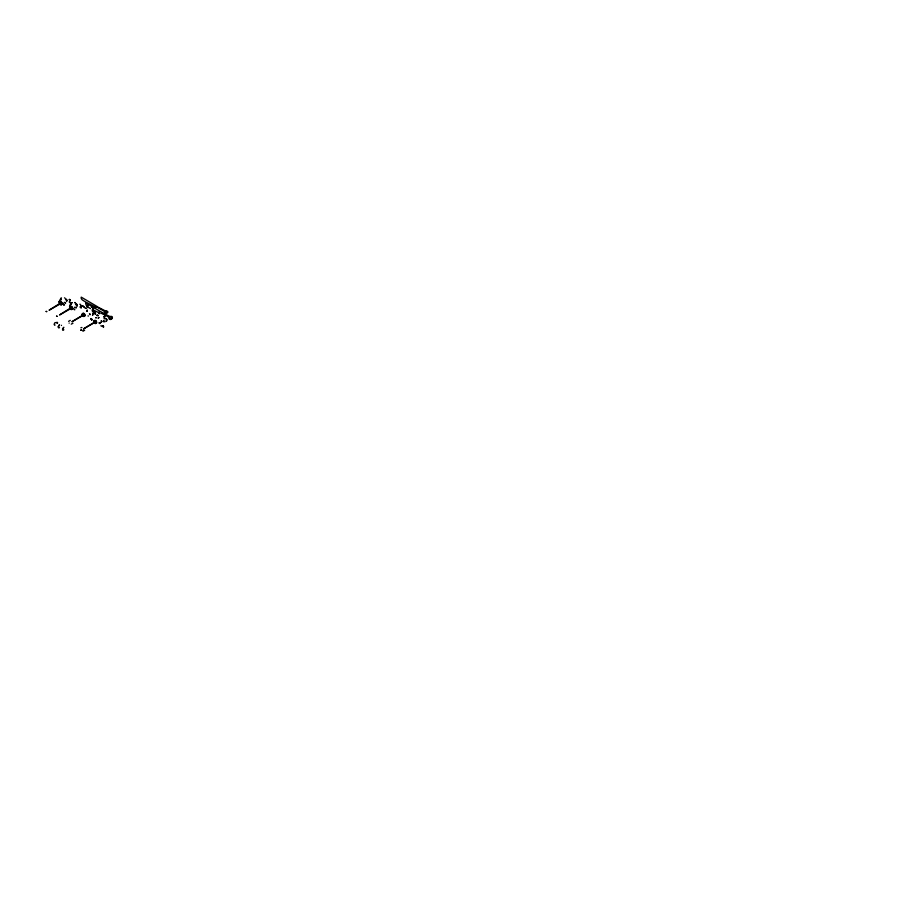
<?xml version="1.0" encoding="UTF-8"?>
<svg xmlns="http://www.w3.org/2000/svg" width="911" height="911" viewBox="0 0 911 911"><rect width="100%" height="100%" fill="white"/><g stroke="black" fill="none" stroke-linecap="round" stroke-linejoin="round"><path stroke-width="1.37" d="M70.568 307.349L71.479 308.988L70.454 308.408L70.58 307.406M87.16 310.958L87.092 310.264M65.638 303.067L65.512 302.93M84.324 314.523L84.176 315.252M65.808 299.708L66.457 300.049L66.15 299.264M54.296 324.202L54.318 323.963A1.515 0.877 -60 0 1 55.081 322.642L55.617 322.562M62.449 329.156L63.781 327.265L62.586 329.543M76.797 304.707L76.239 303.773M60.581 298.854L60.946 299.856M72.345 302.691L71.377 302.851L71.035 304.126M83.596 314.58L84.085 315.012M95.746 322.107C96.817 320.786 92.58 325.432 95.165 321.424M63.485 303.932L63.451 303.363M93.07 307.485L93.229 307.77A5.045 4.339 -33.8 0 1 93.366 308.385L93.434 308.692A1.355 1.162 -33.8 0 1 92.911 309.774L92.045 310.184M105.095 315.787A1.355 1.162 -33.8 0 1 104.571 316.869L103.558 317.028L105.016 315.479A5.045 4.339 -33.8 0 0 104.902 314.91L105.016 315.183A3.28 2.824 -33.8 0 1 105.084 315.559M69.942 305.265L70.625 306.54M93.366 308.624L92.455 309.922M87.376 305.287L87.376 306.586M99.037 312.382L99.037 313.68M70.352 300.379L69.828 301.336M98.969 317.597L98.126 318.349L98.741 317.358M63.394 303.522L63.918 305.037M69.179 301.917L69.68 302.361M59.101 301.53L59.181 302.281M66.799 300.972L66.492 301.507L66.594 300.266M77.071 305.937L76.991 304.923M87.388 305.196C87.354 305.982 88.822 306.164 87.627 305.139A5.045 0.74 83.7 0 0 87.57 305.447L87.604 306.563M99.048 312.291C100.381 311.858 99.197 314.397 99.197 312.143A5.045 0.74 83.7 0 0 99.231 312.541L99.253 313.657M94.926 313.931L95.006 312.302M106.61 321.002L106.12 321.412L106.667 319.397M95.837 322.346L95.496 321.481M73.882 308.396L73.996 309.228M90.018 314.796L89.46 313.771L90.212 314.238M101.599 321.913L101.747 321.15M60.604 298.557L60.593 299.389M81.136 306.734L81.022 308.134L81.386 306.415M92.785 313.828L92.592 315.263M79.826 304.24L80.555 304.422M69.976 305.174L71.081 304.331M80.646 305.652L80.794 305.117M87.24 307.531L87.832 307.474M59.135 301.575L59.431 301.097M69.589 306.312L70.58 305.549M76.478 307.77L75.772 307.69M74.679 307.178L75.34 307.508M59.67 300.072L60.912 299.787M75.499 304.741L76.752 304.251M76.9 306.233L77.048 305.094M86.978 311.05L87.262 310.161M87.137 310.913L86.556 311.243M84.643 330.226L82.935 331.251M93.036 313.509L92.592 315.263M84.131 314.842L84.37 314.329M69.031 299.525L69.692 299.468M60.798 298.261L61.436 297.886M71.309 302.93L72.117 302.6M64.556 304.843L63.736 304.946M68.598 321.344L70.261 320.387M72.937 323.2L71.274 324.145M84.29 314.295C80.521 313.874 85.475 317.085 83.322 314.568M95.94 321.389L95.177 321.332M64.499 297.874L64.863 297.931M81.307 306.438L81.831 306.142A3.28 3.052 68.6 0 1 82.218 306.016L82.48 305.948M92.956 313.532L93.332 313.304A5.045 4.692 68.6 0 1 93.958 313.065M81.614 306.233L81.717 306.176A5.045 4.692 68.6 0 1 82.297 305.971M93.377 313.27L93.48 313.236A3.28 3.052 68.6 0 1 93.867 313.111L95.302 313.441M92.102 307.155L91.419 307.053L92.466 307.178M103.763 314.249L103.068 314.147L104.503 314.42M60.456 303.044L49.092 310.218L60.593 303.693A1.332 0.774 60 0 0 61.891 304.023A1.332 0.774 60 0 0 61.367 302.236A1.332 0.774 60 0 0 60.126 302.258M70.899 307.781L59.534 314.967L71.035 308.43A1.332 0.774 60 0 0 72.413 308.487A1.332 0.774 60 0 0 71.24 306.62M83.391 314.773L71.901 321.765L83.265 315.263M95.051 321.868L83.55 328.86L94.915 322.357M74.861 309.74L74.315 309.74M57.541 323.063L56.835 322.528M65.376 298.956L66.013 299.138M100.472 322.904L99.538 323.53L99.14 322.904M84.188 307.132L83.573 306.369A1.355 1.253 68.6 0 0 82.445 305.971L84.199 307.132M61.447 325.307L61.47 325.455M92.899 311.357L92.375 311.71L94.129 311.368M104.56 318.451L104.036 318.804L104.924 318.338M88.424 316.015L88.003 315.946M99.971 322.927L99.197 322.893M80.874 327.778L81.91 327.482M82.867 330.408L83.607 330.203M70.58 304.502L70.99 304.103M69.714 302.646L70.284 302.623M100.882 313.543L102.043 313.384A1.23 0.968 -35.1 0 1 102.453 313.509L108.66 317.096A1.196 0.945 -35.1 0 1 109.024 317.973A1.811 1.423 -35.1 0 0 110.664 319.454A1.811 1.423 -35.1 0 0 112.36 317.347A1.811 1.423 -35.1 0 0 110.129 316.607L102.499 312.826A1.344 1.059 -35.1 0 1 102.18 312.507L85.782 302.907A6.616 5.215 -35.1 0 0 86.283 305.344L86.488 305.697A6.616 5.215 -35.1 0 0 87.001 306.324M56.812 322.346L57.473 322.426M56.949 323.189L57.53 322.676M104.902 318.349L106.291 318.873A3.28 3.257 64.7 0 1 106.564 319.214L106.689 319.385A1.355 1.344 64.7 0 1 106.792 320.672M61.219 303.557C58.486 304.058 62.21 301.883 60.581 303.443M71.639 308.339L71.502 307.69M96.156 307.258L97.386 307.371A1.23 0.706 0 0 1 97.807 307.531L104.013 311.118A1.196 0.695 0 0 1 104.332 311.79A1.811 1.048 0 0 0 105.915 313.099A1.811 1.048 0 0 0 107.874 311.961A1.811 1.048 0 0 0 105.608 311.05L97.91 307.075A1.344 0.774 0 0 1 97.602 306.802L81.25 297.145A6.616 3.815 0 0 0 81.534 299.002L81.728 299.275A6.616 3.815 0 0 0 82.833 300.277A58.327 33.673 0 0 0 89.472 303.955L95.325 307.018A1.685 0.979 0 0 0 96.133 307.258M103.66 320.729L104.207 321.412L103.535 321.708M103.626 320.888L103.626 321.503M70.193 307.406L69.509 306.768M58.953 327.755L58.429 327.026A5.045 2.915 -60 0 1 58.441 326.491L59.534 324.692L58.27 326.571A3.28 1.902 -60 0 0 58.27 326.935L58.293 327.129A1.355 0.786 -60 0 0 58.794 327.675L59.534 327.539M62.745 329.873L63.85 329.771L62.586 329.725M104.902 321.856L103.672 320.968M69.646 299.434L70.284 299.97M75.966 307.667L75.374 307.417M104.059 314.181L104.788 314.671M75.26 302.554L74.611 302.611L75.522 302.942M101.861 321.332L101.11 320.866L101.451 321.845A3.28 1.025 -32.8 0 1 101.246 322.05M65.33 302.953L64.317 302.327M66.708 300.015L67.334 300.231M90.827 318.668L91.76 319.898M102.487 325.762L103.364 326.947M99.105 312.86L94.266 310.457A58.327 46.005 -35.1 0 1 92.717 309.751M79.883 306.961L80.76 307.383M83.618 315.582L82.867 314.397L83.618 315.582A1.321 0.763 60 0 0 84.746 315.525A1.321 0.763 60 0 0 84.085 313.817A1.321 0.763 60 0 0 82.935 313.919M94.106 311.38L94.642 311.778A3.28 3.257 64.7 0 1 94.915 312.12L95.029 312.291A1.355 1.344 64.7 0 1 95.143 313.578M94.414 311.596L94.493 311.619A5.045 5.011 64.7 0 1 94.903 312.131M86.272 308.328L85.053 308.282L85.816 308.214A1.355 0.604 60.6 0 1 86.101 308.43M92.785 307.235L93.298 307.884M103.626 326.89C103.307 324.92 101.998 325.876 103.444 327.015M91.943 319.784C91.84 318.098 90.2 318.577 91.704 319.75M95.541 313.748L95.575 314.341L95.222 313.464A1.355 1.253 68.6 0 0 94.095 313.065M98.194 315.73L96.714 315.377L97.409 315.104M103.535 326.798L102.749 325.671M91.897 319.727L91.089 318.577M93.229 307.77L93.355 308.089A3.28 2.824 -33.8 0 1 93.423 308.465M101.007 325.489L101.326 326.354M54.409 324.646L54.318 324.589A1.515 0.877 -60 0 0 55.081 325.033M90.474 308.59A58.327 46.005 -35.1 0 1 88.333 307.303M70.58 307.565A1.332 0.774 60 0 1 70.58 307.007M106.12 318.725A5.045 5.011 64.7 0 1 106.553 319.226M97.466 315.308A1.355 0.604 60.6 0 1 97.75 315.525M94.345 321.15A1.628 0.945 60 0 1 95.598 320.547A1.628 0.945 60 0 1 96.634 322.71A1.628 0.945 60 0 1 95.199 322.938M94.596 321.014A1.321 0.763 60 0 1 95.655 320.854A1.321 0.763 60 0 1 96.429 322.448A1.321 0.763 60 0 1 95.496 322.893M82.719 313.737A1.628 0.945 60 0 1 84.233 313.703A1.628 0.945 60 0 1 84.882 315.889A1.628 0.945 60 0 1 83.265 315.548M59.921 302.076A1.64 0.945 60 0 1 61.436 302.042A1.64 0.945 60 0 1 62.096 304.24A1.64 0.945 60 0 1 60.456 303.898M46.142 311.414L46.723 311.596L46.142 311.414M56.584 316.151L57.165 316.333L56.584 316.151M59.967 302.999L61.083 303.727L59.967 302.999M69.111 323.143L69.156 323.052M80.772 330.237L81.295 329.873L80.772 330.237M94.482 321.549L95.439 322.733L94.516 321.492M95.894 317.802L96.441 317.586L95.894 317.802M61.253 302.577L60.752 302.873L61.265 302.577M105.164 312.587A1.287 0.752 0 0 0 107.316 312.245A1.287 0.752 0 0 0 105.733 311.334A1.287 0.752 0 0 0 105.164 312.587M110.459 319.044A1.287 1.013 -35.1 0 0 111.825 317.335A1.287 1.013 -35.1 0 0 109.775 317.404A1.287 1.013 -35.1 0 0 110.459 319.044M70.318 307.144A1.64 0.945 60 0 0 72.071 309.307A1.64 0.945 60 0 0 72.071 306.984A1.64 0.945 60 0 0 70.318 307.144M69.805 307.44A1.64 0.945 60 0 0 71.548 309.603A1.64 0.945 60 0 0 71.548 307.28A1.64 0.945 60 0 0 69.805 307.44M70.022 307.565A1.332 0.774 60 0 0 71.445 309.319A1.332 0.774 60 0 0 71.445 307.44A1.332 0.774 60 0 0 70.022 307.565M93.833 321.446A1.628 0.945 60 0 0 95.564 323.599A1.628 0.945 60 0 0 95.564 321.298A1.628 0.945 60 0 0 93.833 321.446M94.049 321.572A1.321 0.763 60 0 0 95.45 323.314A1.321 0.763 60 0 0 95.45 321.446A1.321 0.763 60 0 0 94.049 321.572M82.172 314.352A1.628 0.945 60 0 0 83.903 316.504A1.628 0.945 60 0 0 83.903 314.204A1.628 0.945 60 0 0 82.172 314.352M82.389 314.477A1.321 0.763 60 0 0 83.789 316.219A1.321 0.763 60 0 0 83.789 314.352A1.321 0.763 60 0 0 82.389 314.477M59.363 302.691A1.64 0.945 60 0 0 61.105 304.866A1.64 0.945 60 0 0 61.105 302.543A1.64 0.945 60 0 0 59.363 302.691M59.579 302.828A1.332 0.774 60 0 0 60.991 304.581A1.332 0.774 60 0 0 60.991 302.691A1.332 0.774 60 0 0 59.579 302.828"/></g></svg>
